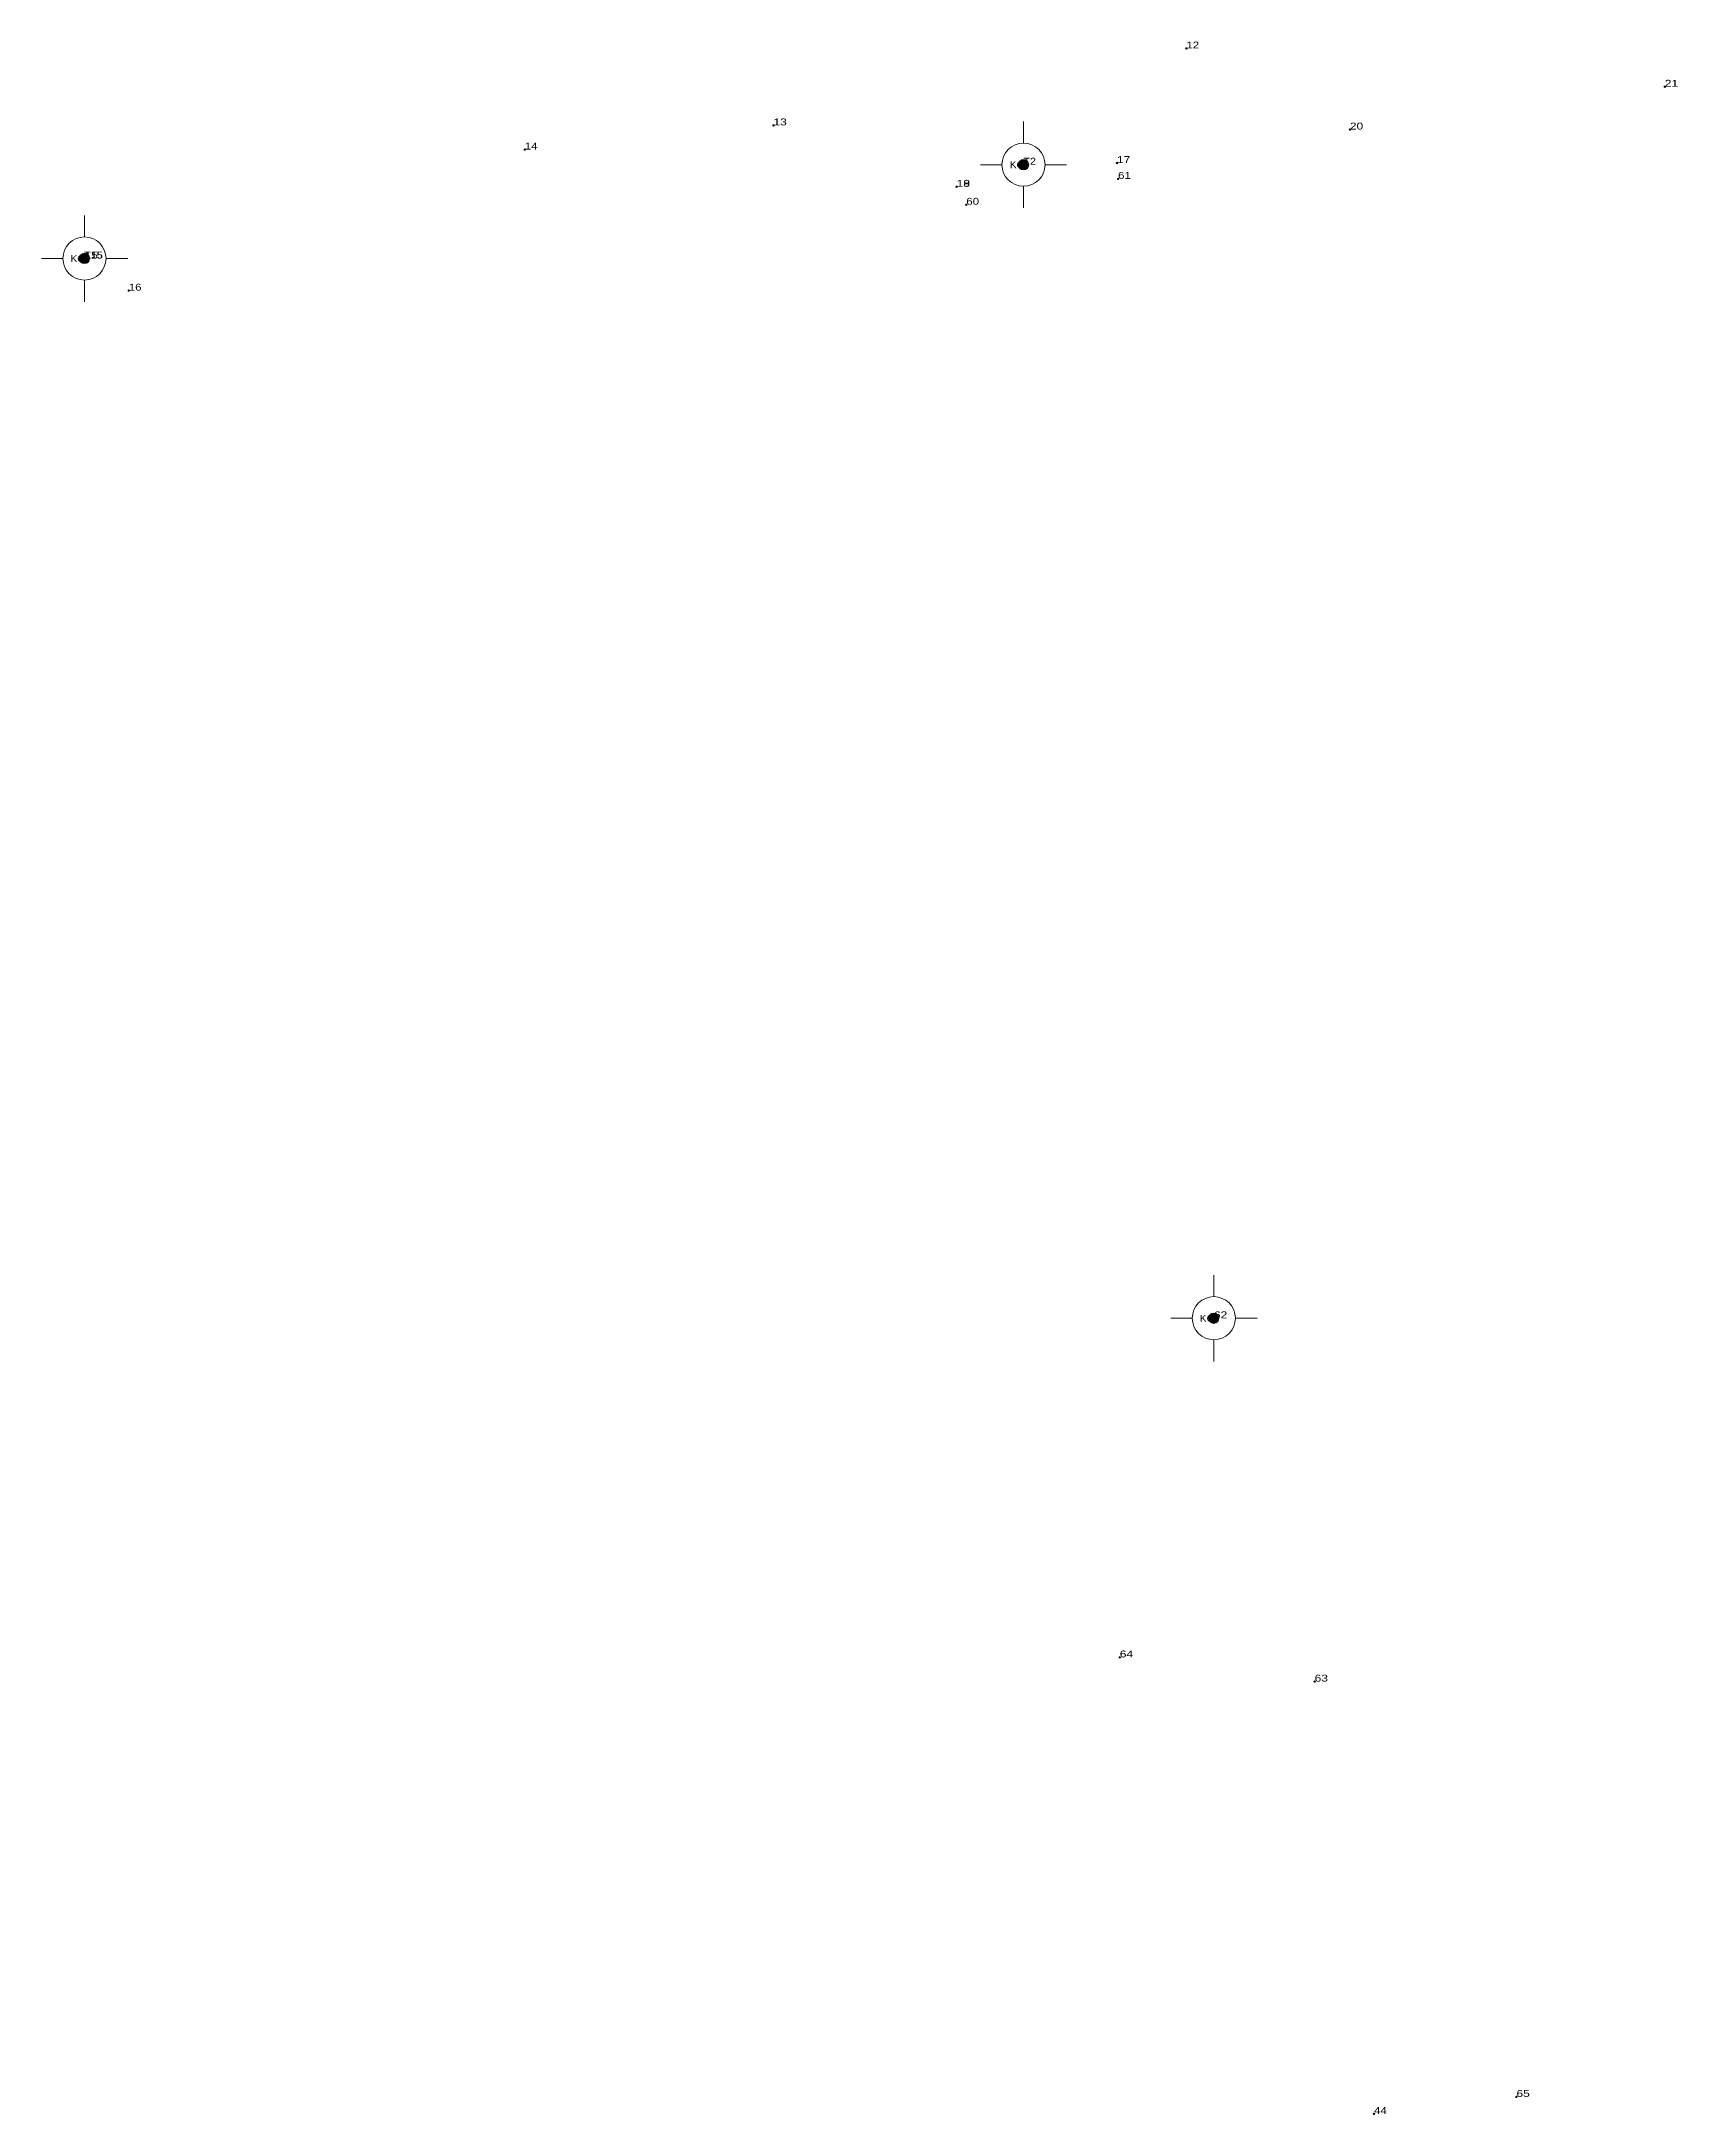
# Model space of a CAD drawing. Header units: metres. Extents: x 549283 to 549416, y 1837939 to 1838212.
# Drawn here: x 549310.9 to 549358.3, y 1838083.8 to 1838143.9 of the extents above; entities that cross this region are included whole.
import ezdxf
from ezdxf.enums import TextEntityAlignment as Align

# ---------------------------------------------------------------- set-up
doc = ezdxf.new("R2010")
doc.units = ezdxf.units.M
doc.header["$LTSCALE"] = 0.08
doc.header["$PDMODE"] = 32
doc.header["$PDSIZE"] = 0.04
doc.layers.add('12', color=7, linetype='Continuous')
doc.layers.add('9', color=7, linetype='Continuous')
doc.layers.add('7', color=7, linetype='Continuous', lineweight=13)

msp = doc.modelspace()

# ---------------------------------------------------------------- hatches: boundary and pattern name
at = {"layer": '7'}
for points in [[(549339.35947, 1838140.12952, 1), (549339.35947, 1838140.42952, 1)], [(549312.13647, 1838137.41252, 1), (549312.13647, 1838137.71252, 1)], [(549344.87647, 1838106.69352, 1), (549344.87647, 1838106.99352, 1)]]:
    msp.add_hatch(color=256, dxfattribs=at).paths.add_polyline_path(points)

# ---------------------------------------------------------------- linework, layer by layer
for p, q in [((549339.36, 1838140.9), (549339.36, 1838141.53)), ((549338.73, 1838140.28), (549338.11, 1838140.28)), ((549340.61, 1838140.28), (549339.98, 1838140.28)), ((549339.36, 1838139.03), (549339.36, 1838139.65)), ((549312.14, 1838138.19), (549312.14, 1838138.81)), ((549311.51, 1838137.56), (549310.89, 1838137.56)), ((549313.39, 1838137.56), (549312.76, 1838137.56)), ((549312.14, 1838136.31), (549312.14, 1838136.94)), ((549344.88, 1838107.47), (549344.88, 1838108.09)), ((549344.25, 1838106.84), (549343.63, 1838106.84)), ((549346.13, 1838106.84), (549345.5, 1838106.84)), ((549344.88, 1838105.59), (549344.88, 1838106.22))]:
    msp.add_line(p, q, dxfattribs=at)
for centre, radius in [((549339.35947, 1838140.27952), 0.625), ((549339.35947, 1838140.27952), 0.15), ((549312.13647, 1838137.56252), 0.625), ((549312.13647, 1838137.56252), 0.15), ((549344.87647, 1838106.84352), 0.625), ((549344.87647, 1838106.84352), 0.15)]:
    msp.add_circle(centre, radius, dxfattribs=at)
for p in [(549344.08, 1838143.65), (549357.95, 1838142.54), (549332.11, 1838141.42), (549348.82, 1838141.3), (549324.9, 1838140.72), (549342.07, 1838140.33), (549342.1, 1838139.87), (549337.42, 1838139.64), (549337.7, 1838139.12), (549312.13, 1838137.56), (549312.14, 1838137.56), (549313.42, 1838136.63), (549342.15, 1838097.01), (549347.8, 1838096.31), (549353.65, 1838084.27), (549349.52, 1838083.78)]:
    msp.add_point(p, dxfattribs=at)

# ---------------------------------------------------------------- texts
at = {"layer": '12'}
for s, width, p in [('12', 1.25, (549344.08, 1838143.65)), ('21', 1.3, (549357.95, 1838142.54)), ('13', 1.3, (549332.11, 1838141.42)), ('20', 1.3, (549348.82, 1838141.3)), ('14', 1.25, (549324.9, 1838140.72)), ('17', 1.3, (549342.07, 1838140.33)), ('18', 1.3, (549337.42, 1838139.64)), ('19', 1.3, (549337.42, 1838139.64)), ('61', 1.25, (549342.1, 1838139.87)), ('60', 1.25, (549337.7, 1838139.12)), ('T15', 1.15, (549312.13, 1838137.56)), ('T15', 1.15, (549312.14, 1838137.56)), ('16', 1.25, (549313.42, 1838136.63)), ('64', 1.3, (549342.15, 1838097.01)), ('63', 1.3, (549347.8, 1838096.31)), ('65', 1.3, (549353.65, 1838084.27)), ('44', 1.25, (549349.52, 1838083.78))]:
    msp.add_text(s, height=0.2, dxfattribs=dict(at, width=width)).set_placement(p)
at = {"layer": '7'}
for s, width, p in [('T2', 1.15, (549339.36, 1838140.28)), ('15', 1.3, (549312.14, 1838137.56)), ('62', 1.3, (549344.88, 1838106.84))]:
    msp.add_text(s, height=0.2, dxfattribs=dict(at, width=width)).set_placement(p)
at = {"layer": '9', "width": 1.1}
for p in [(549339.37, 1838140.18), (549312.14, 1838137.46), (549344.88, 1838106.74)]:
    msp.add_text('KC', height=0.2, dxfattribs=at).set_placement(p, align=Align.RIGHT)

doc.saveas('drawing.dxf')
